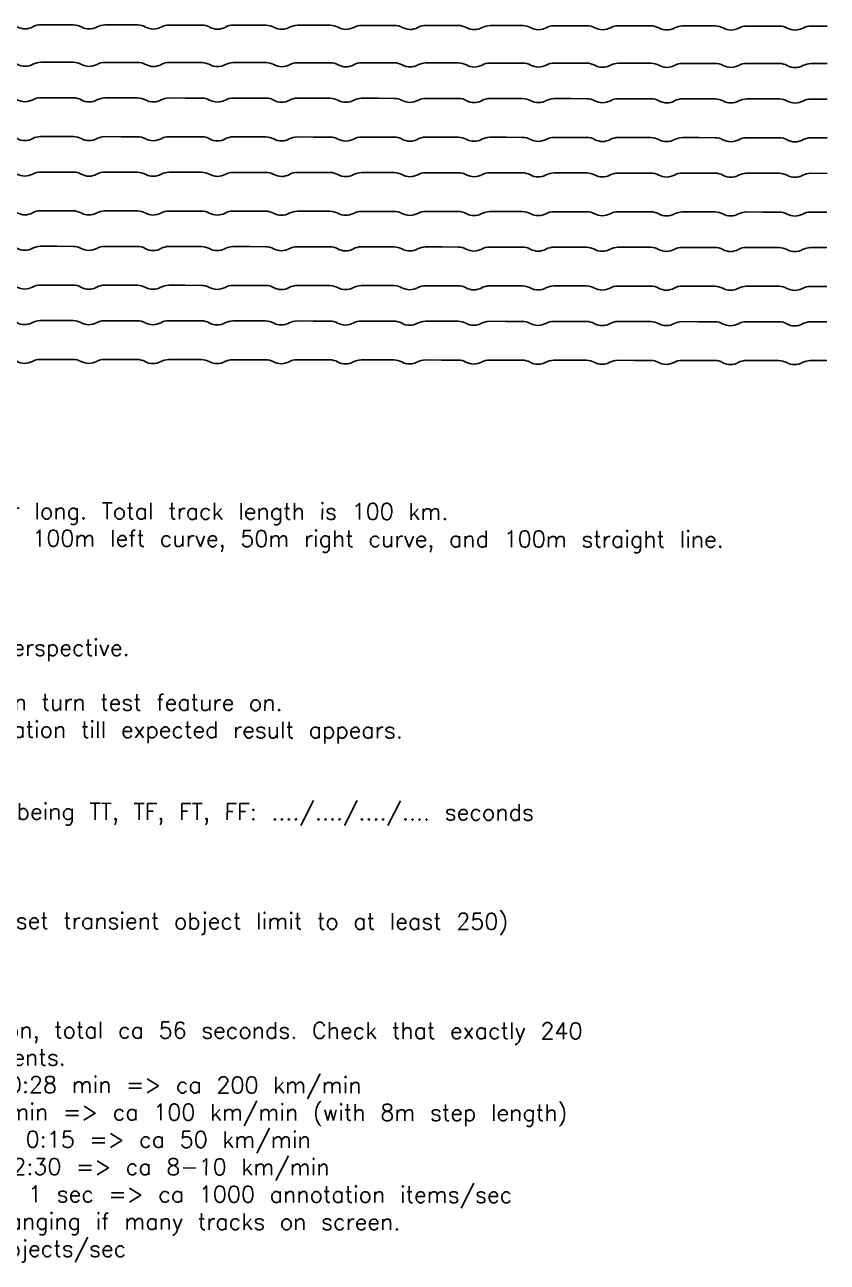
# Model space of a CAD drawing. Header units: metres. Extents: x 251 to 10050, y -7626 to 175.
# Drawn here: x 5150 to 10050, y -7626 to -75 of the extents above; entities that cross this region are included whole.
import ezdxf

# ---------------------------------------------------------------- set-up
doc = ezdxf.new("R2010")
doc.units = ezdxf.units.M
doc.layers.add('JBTOB_KO_SPO', color=2, linetype='Continuous')
doc.layers.add('NO_Tekst', color=7, linetype='Continuous', lineweight=18)
doc.styles.get("Standard").update_dxf_attribs({"font": 'txt.shx'})

msp = doc.modelspace()

# ---------------------------------------------------------------- linework, layer by layer
at = {"layer": 'JBTOB_KO_SPO', "flags": 128}
for points in [[(4956.7, -74.6), (5056.7, -74.8, -0.125655), (5104.7, -87.1, 0.255342), (5200.5, -87.3, -0.125655), (5248.5, -75.1), (5348.5, -75.3)], [(5348.5, -75.3), (5448.5, -75.5, -0.125655), (5496.4, -87.8, 0.255342), (5592.3, -88, -0.125655), (5640.3, -75.8), (5740.3, -76)], [(5740.3, -76), (5840.3, -76.1, -0.125655), (5888.2, -88.5, 0.255342), (5984.1, -88.6, -0.125655), (6032, -76.4), (6132, -76.6)], [(6132, -76.6), (6232, -76.8, -0.125655), (6280, -89.1, 0.255342), (6375.9, -89.3, -0.125655), (6423.8, -77.1), (6523.8, -77.3)], [(6523.8, -77.3), (6623.8, -77.4, -0.125655), (6671.7, -89.8, 0.255342), (6767.6, -89.9, -0.125655), (6815.6, -77.8), (6915.6, -77.9)], [(6915.6, -77.9), (7015.6, -78.1, -0.125655), (7063.5, -90.4, 0.255342), (7159.4, -90.6, -0.125655), (7207.4, -78.4), (7307.4, -78.6)], [(7307.4, -78.6), (7407.4, -78.8, -0.125655), (7455.3, -91.1, 0.255342), (7551.2, -91.2, -0.125655), (7599.1, -79.1), (7699.1, -79.2)], [(7699.1, -79.2), (7799.1, -79.4, -0.125655), (7847, -91.7, 0.255342), (7942.9, -91.9, -0.125655), (7990.9, -79.7), (8090.9, -79.9)], [(8090.9, -79.9), (8190.9, -80.1, -0.125655), (8238.8, -92.4, 0.255342), (8334.7, -92.5, -0.125655), (8382.7, -80.4), (8482.7, -80.6)], [(8482.7, -80.6), (8582.7, -80.7, -0.125655), (8630.6, -93, 0.255342), (8726.5, -93.2, -0.125655), (8774.4, -81), (8874.4, -81.2)], [(8874.4, -81.2), (8974.4, -81.4, -0.125655), (9022.4, -93.7, 0.255342), (9118.2, -93.9, -0.125655), (9166.2, -81.7), (9266.2, -81.9)], [(9266.2, -81.9), (9366.2, -82, -0.125655), (9414.1, -94.4, 0.255342), (9510, -94.5, -0.125655), (9558, -82.4), (9658, -82.5)], [(9658, -82.5), (9758, -82.7, -0.125655), (9805.9, -95, 0.255342), (9901.8, -95.2, -0.125655), (9949.7, -83), (10049.7, -83.2)], [(4956.4, -303.1), (5056.4, -303.3, -0.125655), (5104.3, -315.6, 0.255342), (5200.2, -315.8, -0.125655), (5248.1, -303.6), (5348.1, -303.8)], [(5348.1, -303.8), (5448.1, -303.9, -0.125655), (5496, -316.3, 0.255342), (5591.9, -316.4, -0.125655), (5639.9, -304.3), (5739.9, -304.4)], [(5739.9, -304.4), (5839.9, -304.6, -0.125655), (5887.8, -316.9, 0.255342), (5983.7, -317.1, -0.125655), (6031.7, -304.9), (6131.7, -305.1)], [(6131.7, -305.1), (6231.7, -305.3, -0.125655), (6279.6, -317.6, 0.255342), (6375.5, -317.7, -0.125655), (6423.4, -305.6), (6523.4, -305.7)], [(6523.4, -305.7), (6623.4, -305.9, -0.125655), (6671.4, -318.2, 0.255342), (6767.2, -318.4, -0.125655), (6815.2, -306.2), (6915.2, -306.4)], [(6915.2, -306.4), (7015.2, -306.6, -0.125655), (7063.1, -318.9, 0.255342), (7159, -319.1, -0.125655), (7207, -306.9), (7307, -307.1)], [(7307, -307.1), (7407, -307.2, -0.125655), (7454.9, -319.5, 0.255342), (7550.8, -319.7, -0.125655), (7598.7, -307.5), (7698.7, -307.7)], [(7698.7, -307.7), (7798.7, -307.9, -0.125655), (7846.7, -320.2, 0.255342), (7942.6, -320.4, -0.125655), (7990.5, -308.2), (8090.5, -308.4)], [(8090.5, -308.4), (8190.5, -308.5, -0.125655), (8238.4, -320.9, 0.255342), (8334.3, -321, -0.125655), (8382.3, -308.9), (8482.3, -309)], [(8482.3, -309), (8582.3, -309.2, -0.125655), (8630.2, -321.5, 0.255342), (8726.1, -321.7, -0.125655), (8774.1, -309.5), (8874.1, -309.7)], [(8874.1, -309.7), (8974.1, -309.8, -0.125655), (9022, -322.2, 0.255342), (9117.9, -322.3, -0.125655), (9165.8, -310.2), (9265.8, -310.3)], [(9265.8, -310.3), (9365.8, -310.5, -0.125655), (9413.7, -322.8, 0.255342), (9509.6, -323, -0.125655), (9557.6, -310.8), (9657.6, -311)], [(9657.6, -311), (9757.6, -311.2, -0.125655), (9805.5, -323.5, 0.255342), (9901.4, -323.6, -0.125655), (9949.4, -311.5), (10049.4, -311.6)], [(4956, -519.7), (5056, -519.9, -0.125655), (5103.9, -532.2, 0.255342), (5199.8, -532.4, -0.125655), (5247.8, -520.2), (5347.8, -520.4)], [(5347.8, -520.4), (5447.8, -520.5, -0.125655), (5495.7, -532.9, 0.255342), (5591.6, -533, -0.125655), (5639.5, -520.9), (5739.5, -521)], [(5739.5, -521), (5839.5, -521.2, -0.125655), (5887.5, -533.5, 0.255342), (5983.3, -533.7, -0.125655), (6031.3, -521.5), (6131.3, -521.7)], [(6131.3, -521.7), (6231.3, -521.8, -0.125655), (6279.2, -534.2, 0.255342), (6375.1, -534.3, -0.125655), (6423.1, -522.2), (6523.1, -522.3)], [(6523.1, -522.3), (6623.1, -522.5, -0.125655), (6671, -534.8, 0.255342), (6766.9, -535, -0.125655), (6814.8, -522.8), (6914.8, -523)], [(6914.8, -523), (7014.8, -523.2, -0.125655), (7062.8, -535.5, 0.255342), (7158.6, -535.6, -0.125655), (7206.6, -523.5), (7306.6, -523.6)], [(7306.6, -523.6), (7406.6, -523.8, -0.125655), (7454.5, -536.1, 0.255342), (7550.4, -536.3, -0.125655), (7598.4, -524.1), (7698.4, -524.3)], [(7698.4, -524.3), (7798.4, -524.5, -0.125655), (7846.3, -536.8, 0.255342), (7942.2, -537, -0.125655), (7990.2, -524.8), (8090.2, -525)], [(8090.2, -525), (8190.2, -525.1, -0.125655), (8238.1, -537.4, 0.255342), (8334, -537.6, -0.125655), (8381.9, -525.4), (8481.9, -525.6)], [(8481.9, -525.6), (8581.9, -525.8, -0.125655), (8629.8, -538.1, 0.255342), (8725.7, -538.3, -0.125655), (8773.7, -526.1), (8873.7, -526.3)], [(8873.7, -526.3), (8973.7, -526.4, -0.125655), (9021.6, -538.8, 0.255342), (9117.5, -538.9, -0.125655), (9165.5, -526.8), (9265.5, -526.9)], [(9265.5, -526.9), (9365.5, -527.1, -0.125655), (9413.4, -539.4, 0.255342), (9509.3, -539.6, -0.125655), (9557.2, -527.4), (9657.2, -527.6)], [(9657.2, -527.6), (9757.2, -527.7, -0.125655), (9805.2, -540.1, 0.255342), (9901, -540.2, -0.125655), (9949, -528.1), (10049, -528.2)], [(4955.6, -756.3), (5055.6, -756.5, -0.125655), (5103.5, -768.8, 0.255342), (5199.4, -768.9, -0.125655), (5247.4, -756.8), (5347.4, -757)], [(5347.4, -757), (5447.4, -757.1, -0.125655), (5495.3, -769.4, 0.255342), (5591.2, -769.6, -0.125655), (5639.1, -757.4), (5739.1, -757.6)], [(5739.1, -757.6), (5839.1, -757.8, -0.125655), (5887.1, -770.1, 0.255342), (5982.9, -770.3, -0.125655), (6030.9, -758.1), (6130.9, -758.3)], [(6130.9, -758.3), (6230.9, -758.4, -0.125655), (6278.8, -770.8, 0.255342), (6374.7, -770.9, -0.125655), (6422.7, -758.8), (6522.7, -758.9)], [(6522.7, -758.9), (6622.7, -759.1, -0.125655), (6670.6, -771.4, 0.255342), (6766.5, -771.6, -0.125655), (6814.4, -759.4), (6914.4, -759.6)], [(6914.4, -759.6), (7014.4, -759.7, -0.125655), (7062.4, -772.1, 0.255342), (7158.3, -772.2, -0.125655), (7206.2, -760.1), (7306.2, -760.2)], [(7306.2, -760.2), (7406.2, -760.4, -0.125655), (7454.1, -772.7, 0.255342), (7550, -772.9, -0.125655), (7598, -760.7), (7698, -760.9)], [(7698, -760.9), (7798, -761.1, -0.125655), (7845.9, -773.4, 0.255342), (7941.8, -773.5, -0.125655), (7989.8, -761.4), (8089.8, -761.5)], [(8089.8, -761.5), (8189.8, -761.7, -0.125655), (8237.7, -774, 0.255342), (8333.6, -774.2, -0.125655), (8381.5, -762), (8481.5, -762.2)], [(8481.5, -762.2), (8581.5, -762.4, -0.125655), (8629.4, -774.7, 0.255342), (8725.3, -774.8, -0.125655), (8773.3, -762.7), (8873.3, -762.9)], [(8873.3, -762.9), (8973.3, -763, -0.125655), (9021.2, -775.3, 0.255342), (9117.1, -775.5, -0.125655), (9165.1, -763.3), (9265.1, -763.5)], [(9265.1, -763.5), (9365.1, -763.7, -0.125655), (9413, -776, 0.255342), (9508.9, -776.2, -0.125655), (9556.8, -764), (9656.8, -764.2)], [(9656.8, -764.2), (9756.8, -764.3, -0.125655), (9804.8, -776.7, 0.255342), (9900.6, -776.8, -0.125655), (9948.6, -764.7), (10048.6, -764.8)], [(4955.2, -972.9), (5055.2, -973.1, -0.125655), (5103.2, -985.4, 0.255342), (5199, -985.5, -0.125655), (5247, -973.4), (5347, -973.5)], [(5347, -973.5), (5447, -973.7, -0.125655), (5494.9, -986, 0.255342), (5590.8, -986.2, -0.125655), (5638.8, -974), (5738.8, -974.2)], [(5738.8, -974.2), (5838.8, -974.4, -0.125655), (5886.7, -986.7, 0.255342), (5982.6, -986.8, -0.125655), (6030.5, -974.7), (6130.5, -974.9)], [(6130.5, -974.9), (6230.5, -975, -0.125655), (6278.5, -987.3, 0.255342), (6374.4, -987.5, -0.125655), (6422.3, -975.3), (6522.3, -975.5)], [(6522.3, -975.5), (6622.3, -975.7, -0.125655), (6670.2, -988, 0.255342), (6766.1, -988.2, -0.125655), (6814.1, -976), (6914.1, -976.2)], [(6914.1, -976.2), (7014.1, -976.3, -0.125655), (7062, -988.7, 0.255342), (7157.9, -988.8, -0.125655), (7205.9, -976.7), (7305.9, -976.8)], [(7305.9, -976.8), (7405.9, -977, -0.125655), (7453.8, -989.3, 0.255342), (7549.7, -989.5, -0.125655), (7597.6, -977.3), (7697.6, -977.5)], [(7697.6, -977.5), (7797.6, -977.6, -0.125655), (7845.5, -990, 0.255342), (7941.4, -990.1, -0.125655), (7989.4, -978), (8089.4, -978.1)], [(8089.4, -978.1), (8189.4, -978.3, -0.125655), (8237.3, -990.6, 0.255342), (8333.2, -990.8, -0.125655), (8381.2, -978.6), (8481.2, -978.8)], [(8481.2, -978.8), (8581.2, -979, -0.125655), (8629.1, -991.3, 0.255342), (8725, -991.4, -0.125655), (8772.9, -979.3), (8872.9, -979.4)], [(8872.9, -979.4), (8972.9, -979.6, -0.125655), (9020.9, -991.9, 0.255342), (9116.7, -992.1, -0.125655), (9164.7, -979.9), (9264.7, -980.1)], [(9264.7, -980.1), (9364.7, -980.3, -0.125655), (9412.6, -992.6, 0.255342), (9508.5, -992.8, -0.125655), (9556.5, -980.6), (9656.5, -980.8)], [(9656.5, -980.8), (9756.5, -980.9, -0.125655), (9804.4, -993.2, 0.255342), (9900.3, -993.4, -0.125655), (9948.2, -981.2), (10048.2, -981.4)], [(4954.8, -1209.5), (5054.8, -1209.6, -0.125655), (5102.8, -1222, 0.255342), (5198.6, -1222.1, -0.125655), (5246.6, -1210), (5346.6, -1210.1)], [(5346.6, -1210.1), (5446.6, -1210.3, -0.125655), (5494.5, -1222.6, 0.255342), (5590.4, -1222.8, -0.125655), (5638.4, -1210.6), (5738.4, -1210.8)], [(5738.4, -1210.8), (5838.4, -1210.9, -0.125655), (5886.3, -1223.3, 0.255342), (5982.2, -1223.4, -0.125655), (6030.1, -1211.3), (6130.1, -1211.4)], [(6130.1, -1211.4), (6230.1, -1211.6, -0.125655), (6278.1, -1223.9, 0.255342), (6374, -1224.1, -0.125655), (6421.9, -1211.9), (6521.9, -1212.1)], [(6521.9, -1212.1), (6621.9, -1212.3, -0.125655), (6669.8, -1224.6, 0.255342), (6765.7, -1224.7, -0.125655), (6813.7, -1212.6), (6913.7, -1212.7)], [(6913.7, -1212.7), (7013.7, -1212.9, -0.125655), (7061.6, -1225.2, 0.255342), (7157.5, -1225.4, -0.125655), (7205.5, -1213.2), (7305.5, -1213.4)], [(7305.5, -1213.4), (7405.5, -1213.6, -0.125655), (7453.4, -1225.9, 0.255342), (7549.3, -1226.1, -0.125655), (7597.2, -1213.9), (7697.2, -1214.1)], [(7697.2, -1214.1), (7797.2, -1214.2, -0.125655), (7845.1, -1226.6, 0.255342), (7941, -1226.7, -0.125655), (7989, -1214.5), (8089, -1214.7)], [(8089, -1214.7), (8189, -1214.9, -0.125655), (8236.9, -1227.2, 0.255342), (8332.8, -1227.4, -0.125655), (8380.8, -1215.2), (8480.8, -1215.4)], [(8480.8, -1215.4), (8580.8, -1215.5, -0.125655), (8628.7, -1227.9, 0.255342), (8724.6, -1228, -0.125655), (8772.5, -1215.9), (8872.5, -1216)], [(8872.5, -1216), (8972.5, -1216.2, -0.125655), (9020.5, -1228.5, 0.255342), (9116.3, -1228.7, -0.125655), (9164.3, -1216.5), (9264.3, -1216.7)], [(9264.3, -1216.7), (9364.3, -1216.9, -0.125655), (9412.2, -1229.2, 0.255342), (9508.1, -1229.3, -0.125655), (9556.1, -1217.2), (9656.1, -1217.3)], [(9656.1, -1217.3), (9756.1, -1217.5, -0.125655), (9804, -1229.8, 0.255342), (9899.9, -1230, -0.125655), (9947.8, -1217.8), (10047.8, -1218)], [(4954.5, -1426.1), (5054.5, -1426.2, -0.125655), (5102.4, -1438.6, 0.255342), (5198.3, -1438.7, -0.125655), (5246.2, -1426.5), (5346.2, -1426.7)], [(5346.2, -1426.7), (5446.2, -1426.9, -0.125655), (5494.2, -1439.2, 0.255342), (5590.1, -1439.4, -0.125655), (5638, -1427.2), (5738, -1427.4)], [(5738, -1427.4), (5838, -1427.5, -0.125655), (5885.9, -1439.9, 0.255342), (5981.8, -1440, -0.125655), (6029.8, -1427.9), (6129.8, -1428)], [(6129.8, -1428), (6229.8, -1428.2, -0.125655), (6277.7, -1440.5, 0.255342), (6373.6, -1440.7, -0.125655), (6421.6, -1428.5), (6521.6, -1428.7)], [(6521.6, -1428.7), (6621.6, -1428.9, -0.125655), (6669.5, -1441.2, 0.255342), (6765.4, -1441.3, -0.125655), (6813.3, -1429.2), (6913.3, -1429.3)], [(6913.3, -1429.3), (7013.3, -1429.5, -0.125655), (7061.2, -1441.8, 0.255342), (7157.1, -1442, -0.125655), (7205.1, -1429.8), (7305.1, -1430)], [(7305.1, -1430), (7405.1, -1430.2, -0.125655), (7453, -1442.5, 0.255342), (7548.9, -1442.6, -0.125655), (7596.9, -1430.5), (7696.9, -1430.7)], [(7696.9, -1430.7), (7796.9, -1430.8, -0.125655), (7844.8, -1443.1, 0.255342), (7940.7, -1443.3, -0.125655), (7988.6, -1431.1), (8088.6, -1431.3)], [(8088.6, -1431.3), (8188.6, -1431.5, -0.125655), (8236.6, -1443.8, 0.255342), (8332.4, -1444, -0.125655), (8380.4, -1431.8), (8480.4, -1432)], [(8480.4, -1432), (8580.4, -1432.1, -0.125655), (8628.3, -1444.5, 0.255342), (8724.2, -1444.6, -0.125655), (8772.2, -1432.5), (8872.2, -1432.6)], [(8872.2, -1432.6), (8972.2, -1432.8, -0.125655), (9020.1, -1445.1, 0.255342), (9116, -1445.3, -0.125655), (9163.9, -1433.1), (9263.9, -1433.3)], [(9263.9, -1433.3), (9363.9, -1433.4, -0.125655), (9411.9, -1445.8, 0.255342), (9507.7, -1445.9, -0.125655), (9555.7, -1433.8), (9655.7, -1433.9)], [(9655.7, -1433.9), (9755.7, -1434.1, -0.125655), (9803.6, -1446.4, 0.255342), (9899.5, -1446.6, -0.125655), (9947.5, -1434.4), (10047.5, -1434.6)], [(4954.1, -1662.6), (5054.1, -1662.8, -0.125655), (5102, -1675.1, 0.255342), (5197.9, -1675.3, -0.125655), (5245.8, -1663.1), (5345.8, -1663.3)], [(5345.8, -1663.3), (5445.8, -1663.5, -0.125655), (5493.8, -1675.8, 0.255342), (5589.7, -1676, -0.125655), (5637.6, -1663.8), (5737.6, -1664)], [(5737.6, -1664), (5837.6, -1664.1, -0.125655), (5885.5, -1676.4, 0.255342), (5981.4, -1676.6, -0.125655), (6029.4, -1664.4), (6129.4, -1664.6)], [(6129.4, -1664.6), (6229.4, -1664.8, -0.125655), (6277.3, -1677.1, 0.255342), (6373.2, -1677.3, -0.125655), (6421.2, -1665.1), (6521.2, -1665.3)], [(6521.2, -1665.3), (6621.2, -1665.4, -0.125655), (6669.1, -1677.8, 0.255342), (6765, -1677.9, -0.125655), (6812.9, -1665.8), (6912.9, -1665.9)], [(6912.9, -1665.9), (7012.9, -1666.1, -0.125655), (7060.8, -1678.4, 0.255342), (7156.7, -1678.6, -0.125655), (7204.7, -1666.4), (7304.7, -1666.6)], [(7304.7, -1666.6), (7404.7, -1666.7, -0.125655), (7452.6, -1679.1, 0.255342), (7548.5, -1679.2, -0.125655), (7596.5, -1667.1), (7696.5, -1667.2)], [(7696.5, -1667.2), (7796.5, -1667.4, -0.125655), (7844.4, -1679.7, 0.255342), (7940.3, -1679.9, -0.125655), (7988.2, -1667.7), (8088.2, -1667.9)], [(8088.2, -1667.9), (8188.2, -1668.1, -0.125655), (8236.2, -1680.4, 0.255342), (8332, -1680.5, -0.125655), (8380, -1668.4), (8480, -1668.5)], [(8480, -1668.5), (8580, -1668.7, -0.125655), (8627.9, -1681, 0.255342), (8723.8, -1681.2, -0.125655), (8771.8, -1669), (8871.8, -1669.2)], [(8871.8, -1669.2), (8971.8, -1669.4, -0.125655), (9019.7, -1681.7, 0.255342), (9115.6, -1681.9, -0.125655), (9163.5, -1669.7), (9263.5, -1669.9)], [(9263.5, -1669.9), (9363.5, -1670, -0.125655), (9411.5, -1682.3, 0.255342), (9507.4, -1682.5, -0.125655), (9555.3, -1670.3), (9655.3, -1670.5)], [(9655.3, -1670.5), (9755.3, -1670.7, -0.125655), (9803.2, -1683, 0.255342), (9899.1, -1683.2, -0.125655), (9947.1, -1671), (10047.1, -1671.2)], [(4953.7, -1879.2), (5053.7, -1879.4, -0.125655), (5101.6, -1891.7, 0.255342), (5197.5, -1891.9, -0.125655), (5245.5, -1879.7), (5345.5, -1879.9)], [(5345.5, -1879.9), (5445.5, -1880.1, -0.125655), (5493.4, -1892.4, 0.255342), (5589.3, -1892.5, -0.125655), (5637.3, -1880.4), (5737.3, -1880.5)], [(5737.3, -1880.5), (5837.3, -1880.7, -0.125655), (5885.2, -1893, 0.255342), (5981.1, -1893.2, -0.125655), (6029, -1881), (6129, -1881.2)], [(6129, -1881.2), (6229, -1881.4, -0.125655), (6276.9, -1893.7, 0.255342), (6372.8, -1893.9, -0.125655), (6420.8, -1881.7), (6520.8, -1881.9)], [(6520.8, -1881.9), (6620.8, -1882, -0.125655), (6668.7, -1894.3, 0.255342), (6764.6, -1894.5, -0.125655), (6812.6, -1882.3), (6912.6, -1882.5)], [(6912.6, -1882.5), (7012.6, -1882.7, -0.125655), (7060.5, -1895, 0.255342), (7156.4, -1895.2, -0.125655), (7204.3, -1883), (7304.3, -1883.2)], [(7304.3, -1883.2), (7404.3, -1883.3, -0.125655), (7452.3, -1895.7, 0.255342), (7548.1, -1895.8, -0.125655), (7596.1, -1883.7), (7696.1, -1883.8)], [(7696.1, -1883.8), (7796.1, -1884, -0.125655), (7844, -1896.3, 0.255342), (7939.9, -1896.5, -0.125655), (7987.9, -1884.3), (8087.9, -1884.5)], [(8087.9, -1884.5), (8187.9, -1884.6, -0.125655), (8235.8, -1897, 0.255342), (8331.7, -1897.1, -0.125655), (8379.6, -1885), (8479.6, -1885.1)], [(8479.6, -1885.1), (8579.6, -1885.3, -0.125655), (8627.6, -1897.6, 0.255342), (8723.5, -1897.8, -0.125655), (8771.4, -1885.6), (8871.4, -1885.8)], [(8871.4, -1885.8), (8971.4, -1886, -0.125655), (9019.3, -1898.3, 0.255342), (9115.2, -1898.4, -0.125655), (9163.2, -1886.3), (9263.2, -1886.4)], [(9263.2, -1886.4), (9363.2, -1886.6, -0.125655), (9411.1, -1898.9, 0.255342), (9507, -1899.1, -0.125655), (9555, -1886.9), (9655, -1887.1)], [(9655, -1887.1), (9755, -1887.3, -0.125655), (9802.9, -1899.6, 0.255342), (9898.8, -1899.8, -0.125655), (9946.7, -1887.6), (10046.7, -1887.8)], [(4953.3, -2115.8), (5053.3, -2116, -0.125655), (5101.2, -2128.3, 0.255342), (5197.1, -2128.5, -0.125655), (5245.1, -2116.3), (5345.1, -2116.5)], [(5345.1, -2116.5), (5445.1, -2116.6, -0.125655), (5493, -2129, 0.255342), (5588.9, -2129.1, -0.125655), (5636.9, -2117), (5736.9, -2117.1)], [(5736.9, -2117.1), (5836.9, -2117.3, -0.125655), (5884.8, -2129.6, 0.255342), (5980.7, -2129.8, -0.125655), (6028.6, -2117.6), (6128.6, -2117.8)], [(6128.6, -2117.8), (6228.6, -2118, -0.125655), (6276.6, -2130.3, 0.255342), (6372.4, -2130.4, -0.125655), (6420.4, -2118.3), (6520.4, -2118.4)], [(6520.4, -2118.4), (6620.4, -2118.6, -0.125655), (6668.3, -2130.9, 0.255342), (6764.2, -2131.1, -0.125655), (6812.2, -2118.9), (6912.2, -2119.1)], [(6912.2, -2119.1), (7012.2, -2119.3, -0.125655), (7060.1, -2131.6, 0.255342), (7156, -2131.7, -0.125655), (7203.9, -2119.6), (7303.9, -2119.8)], [(7303.9, -2119.8), (7403.9, -2119.9, -0.125655), (7451.9, -2132.2, 0.255342), (7547.7, -2132.4, -0.125655), (7595.7, -2120.2), (7695.7, -2120.4)], [(7695.7, -2120.4), (7795.7, -2120.6, -0.125655), (7843.6, -2132.9, 0.255342), (7939.5, -2133.1, -0.125655), (7987.5, -2120.9), (8087.5, -2121.1)], [(8087.5, -2121.1), (8187.5, -2121.2, -0.125655), (8235.4, -2133.6, 0.255342), (8331.3, -2133.7, -0.125655), (8379.2, -2121.6), (8479.2, -2121.7)], [(8479.2, -2121.7), (8579.2, -2121.9, -0.125655), (8627.2, -2134.2, 0.255342), (8723.1, -2134.4, -0.125655), (8771, -2122.2), (8871, -2122.4)], [(8871, -2122.4), (8971, -2122.5, -0.125655), (9018.9, -2134.9, 0.255342), (9114.8, -2135, -0.125655), (9162.8, -2122.9), (9262.8, -2123)], [(9262.8, -2123), (9362.8, -2123.2, -0.125655), (9410.7, -2135.5, 0.255342), (9506.6, -2135.7, -0.125655), (9554.6, -2123.5), (9654.6, -2123.7)], [(9654.6, -2123.7), (9754.6, -2123.9, -0.125655), (9802.5, -2136.2, 0.255342), (9898.4, -2136.3, -0.125655), (9946.3, -2124.2), (10046.3, -2124.3)]]:
    msp.add_lwpolyline(points, format="xyb", dxfattribs=at)

# ---------------------------------------------------------------- texts
at = {"layer": 'NO_Tekst', "insert": (795.6, -2650.2), "char_height": 100, "attachment_point": 1, "rotation": 359.90408}
msp.add_mtext_dynamic_manual_height_columns('Computational load test^J=====================\\P10 tracks, each consisting of 25 aligments each 400 meter long. Total track length is 100 km.^JEach track consists of 100m straight line, 50m right curve, 100m left curve, 50m right curve, and 100m straight line. \\P^JTest instructions:^J----------------^J- Set screen to represent 400m track viewed in "7-42" perspective.^J- Keep RC-ManageProperties on, all other tools off.^J- Turn off feature to test, then select all test objects, then turn test feature on.^J- Measure time from turning feature on / starting computation till expected result appears.^J^JTest a) Create 240 continuations: ...... seconds ^JTest b) Render 100km track in 3D, Sweep3D/Quickmode3D being TT, TF, FT, FF: ..../..../..../.... seconds^JTest c) Copy 3D track as annotation to drawing^J^JTest d) Show transient geometry annotation: ...... seconds^JTest e) Show transient mileage annotation: ......... seconds (set transient object limit to at least 250)^J^JExpected results:^J----------------\\P\\pxi-3,l4,t4;a)^I1 sec to find 240 connections, 40+15=55 sec creation, total ca 56 seconds. Check that exactly 240 continuataions have been inserted. Check their placements.\\Pb)^IT&T: Sweep & Quickmode:             100 km @ 0:28 min => ca 200 km/min^JT&F: Sweep & custom formulas:       100 km @ 1:04 min => ca 100 km/min (with 8m step length)^JF&T: Point objects & Quickmode:      20 km @  0:9 to 0:15 => ca 50 km/min^JF&F: Point object % custom formulas: 20 km @ 2:05 to 2:30 => ca 8-10 km/min\\Pc)^IGeometry annotation:^I^I^I^I  Very quick - 1 sec => ca 1000 annotation items/sec\\Pd)^IMileage annotation:                 Very slow - hanging if many tracks on screen.\\Pe)^IChange attribute True to false:     28 sec => 10 objects/sec', width=9314.501, gutter_width=17.5, heights=[0], dxfattribs=at)

doc.saveas('drawing.dxf')
